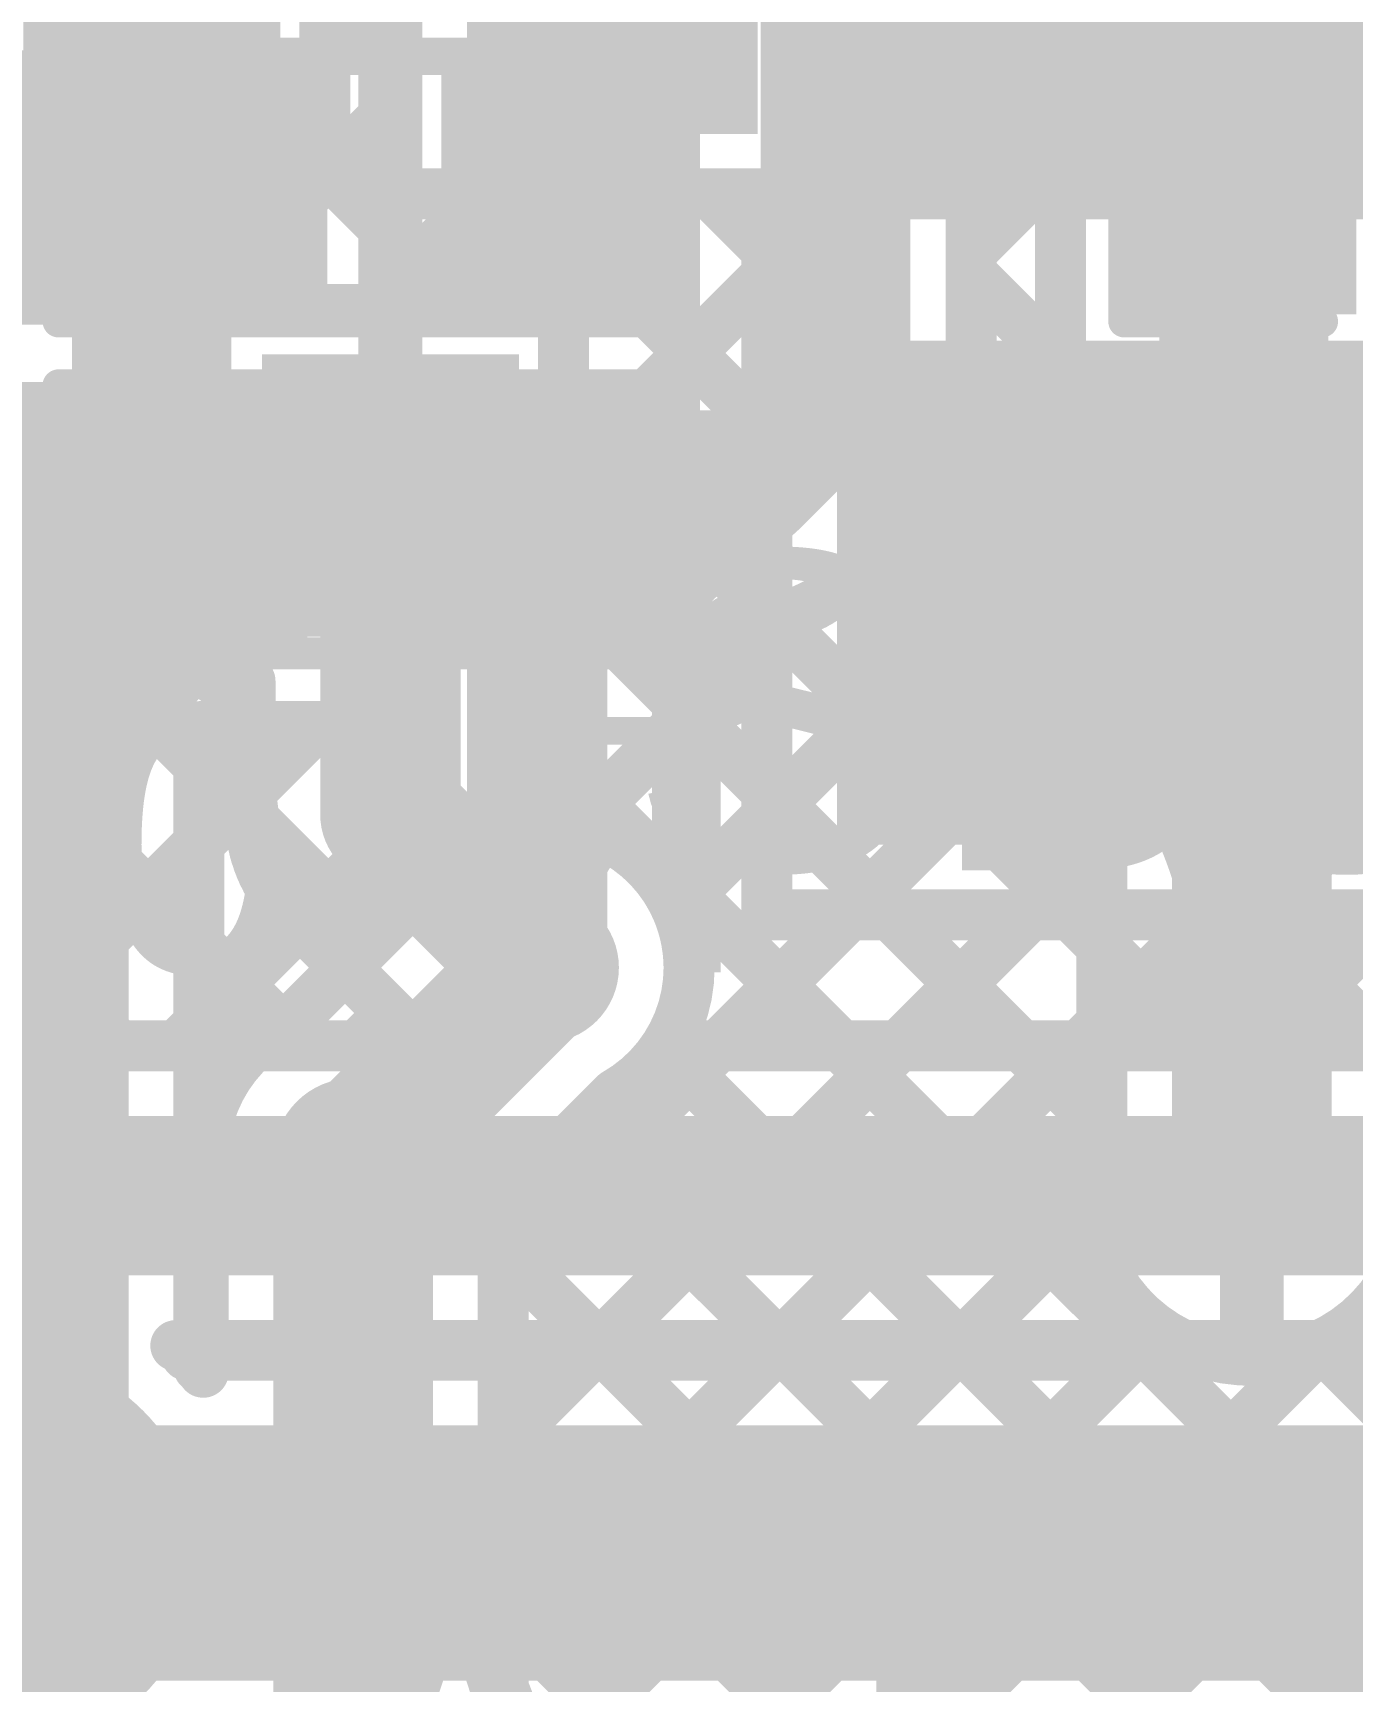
# Model space of a CAD drawing. Header units: millimetres. Extents: x 0 to 214, y 0 to 214.
# Drawn here: x 5.276 to 5.4827, y 0.5149 to 0.7732 of the extents above; entities that cross this region are included whole.
import ezdxf

# ---------------------------------------------------------------- set-up
doc = ezdxf.new("R2010")
doc.units = ezdxf.units.MM
doc.header["$MEASUREMENT"] = 0
for name, color, linetype in [('BottomLayer', 5, 'Continuous'), ('BottomOverlay', 54, 'Continuous'), ('BottomPaste', 16, 'Continuous'), ('BottomSolder', 6, 'Continuous'), ('TopLayer', 1, 'Continuous'), ('TopOverlay', 2, 'Continuous'), ('TopPaste', 8, 'Continuous'), ('TopSolder', 216, 'Continuous'), ('ViaHoleLayer', 16, 'Continuous')]:
    doc.layers.add(name, color=color, linetype=linetype)
doc.styles.add('Arial', font='', dxfattribs={"height": 0.2})
doc.styles.get('Arial').set_extended_font_data('Arial')

# ---------------------------------------------------------------- blocks, each defined once
blk = doc.blocks.new('S______B______150')
at = {"layer": 'TopLayer'}
for points in [[(-0.045, -0.0175), (-0.045, 0.0175), (-0.015, 0.0175), (-0.015, -0.0175)], [(0.015, -0.0175), (0.015, 0.0175), (0.045, 0.0175), (0.045, -0.0175)]]:
    blk.add_hatch(color=1, dxfattribs=at).paths.add_polyline_path(points)
at = {"layer": 'TopPaste'}
for points in [[(-0.045, -0.0175), (-0.045, 0.0175), (-0.015, 0.0175), (-0.015, -0.0175)], [(0.015, -0.0175), (0.015, 0.0175), (0.045, 0.0175), (0.045, -0.0175)]]:
    blk.add_hatch(color=8, dxfattribs=at).paths.add_polyline_path(points)
at = {"layer": 'TopSolder'}
for points in [[(-0.049, -0.0215), (-0.049, 0.0215), (-0.011, 0.0215), (-0.011, -0.0215)], [(0.011, -0.0215), (0.011, 0.0215), (0.049, 0.0215), (0.049, -0.0215)]]:
    blk.add_hatch(color=216, dxfattribs=at).paths.add_polyline_path(points)
at = {"layer": 'TopOverlay', "const_width": 0.005}
for points in [[(-0.05, -0.022), (-0.05, 0.022)], [(0.05, 0.022), (-0.05, 0.022)], [(0.05, -0.022), (0.05, 0.022)], [(0.05, -0.022), (-0.05, -0.022)]]:
    blk.add_lwpolyline(points, dxfattribs=at)
at = {"layer": 'TopOverlay', "const_width": 0.0025}
for points in [[(-0.05125, 0.022, 1), (-0.04875, 0.022, 1)], [(-0.05125, 0.022, 1), (-0.04875, 0.022, 1)], [(0.04875, 0.022, 1), (0.05125, 0.022, 1)], [(0.04875, 0.022, 1), (0.05125, 0.022, 1)], [(-0.05125, -0.022, 1), (-0.04875, -0.022, 1)], [(-0.05125, -0.022, 1), (-0.04875, -0.022, 1)], [(0.04875, -0.022, 1), (0.05125, -0.022, 1)], [(0.04875, -0.022, 1), (0.05125, -0.022, 1)]]:
    blk.add_lwpolyline(points, format="xyb", close=True, dxfattribs=at)
blk = doc.blocks.new('RES_0603_B_161')
at = {"layer": 'BottomLayer'}
for points in [[(-0.045, -0.0175), (-0.045, 0.0175), (-0.015, 0.0175), (-0.015, -0.0175)], [(0.015, -0.0175), (0.015, 0.0175), (0.045, 0.0175), (0.045, -0.0175)]]:
    blk.add_hatch(color=5, dxfattribs=at).paths.add_polyline_path(points)
at = {"layer": 'BottomPaste'}
for points in [[(-0.045, -0.0175), (-0.045, 0.0175), (-0.015, 0.0175), (-0.015, -0.0175)], [(0.015, -0.0175), (0.015, 0.0175), (0.045, 0.0175), (0.045, -0.0175)]]:
    blk.add_hatch(color=16, dxfattribs=at).paths.add_polyline_path(points)
at = {"layer": 'BottomSolder'}
for points in [[(-0.049, -0.0215), (-0.049, 0.0215), (-0.011, 0.0215), (-0.011, -0.0215)], [(0.011, -0.0215), (0.011, 0.0215), (0.049, 0.0215), (0.049, -0.0215)]]:
    blk.add_hatch(color=6, dxfattribs=at).paths.add_polyline_path(points)
at = {"layer": 'BottomOverlay', "const_width": 0.005}
for points in [[(-0.049, 0.021), (-0.049, -0.021)], [(0.049, 0.021), (-0.049, 0.021)], [(0.049, 0.021), (0.049, -0.021)], [(0.049, -0.021), (-0.049, -0.021)]]:
    blk.add_lwpolyline(points, dxfattribs=at)
at = {"layer": 'BottomOverlay', "const_width": 0.0025}
for points in [[(-0.05025, 0.021, 1), (-0.04775, 0.021, 1)], [(-0.05025, 0.021, 1), (-0.04775, 0.021, 1)], [(0.04775, 0.021, 1), (0.05025, 0.021, 1)], [(0.04775, 0.021, 1), (0.05025, 0.021, 1)], [(-0.05025, -0.021, 1), (-0.04775, -0.021, 1)], [(-0.05025, -0.021, 1), (-0.04775, -0.021, 1)], [(0.04775, -0.021, 1), (0.05025, -0.021, 1)], [(0.04775, -0.021, 1), (0.05025, -0.021, 1)]]:
    blk.add_lwpolyline(points, format="xyb", close=True, dxfattribs=at)
blk = doc.blocks.new('SOT_23_165')
at = {"layer": 'TopLayer'}
for points in [[(-0.01614, 0.05748), (0.01614, 0.05748), (0.01614, 0.02126), (-0.01614, 0.02126)], [(-0.05354, -0.02126), (-0.02126, -0.02126), (-0.02126, -0.05748), (-0.05354, -0.05748)], [(0.02126, -0.02126), (0.05354, -0.02126), (0.05354, -0.05748), (0.02126, -0.05748)]]:
    blk.add_hatch(color=1, dxfattribs=at).paths.add_polyline_path(points)
at = {"layer": 'TopPaste'}
for points in [[(-0.01614, 0.05748), (0.01614, 0.05748), (0.01614, 0.02126), (-0.01614, 0.02126)], [(-0.05354, -0.02126), (-0.02126, -0.02126), (-0.02126, -0.05748), (-0.05354, -0.05748)], [(0.02126, -0.02126), (0.05354, -0.02126), (0.05354, -0.05748), (0.02126, -0.05748)]]:
    blk.add_hatch(color=8, dxfattribs=at).paths.add_polyline_path(points)
at = {"layer": 'TopSolder'}
for points in [[(-0.02014, 0.06148), (0.02014, 0.06148), (0.02014, 0.01726), (-0.02014, 0.01726)], [(-0.05754, -0.01726), (-0.01726, -0.01726), (-0.01726, -0.06148), (-0.05754, -0.06148)], [(0.01726, -0.01726), (0.05754, -0.01726), (0.05754, -0.06148), (0.01726, -0.06148)]]:
    blk.add_hatch(color=216, dxfattribs=at).paths.add_polyline_path(points)
at = {"layer": 'TopOverlay', "const_width": 0.005}
for points in [[(-0.024, 0.029), (-0.061, 0.029)], [(-0.061, 0.029), (-0.061, -0.027)], [(0.061, 0.029), (0.024, 0.029)], [(0.061, 0.029), (0.061, -0.027)], [(0.013, -0.029), (-0.013, -0.029)]]:
    blk.add_lwpolyline(points, dxfattribs=at)
at = {"layer": 'TopOverlay'}
for points, const_width in [([(-0.06225, 0.029, 1), (-0.05975, 0.029, 1)], 0.0025), ([(-0.06225, 0.029, 1), (-0.05975, 0.029, 1)], 0.0025), ([(-0.02525, 0.029, 1), (-0.02275, 0.029, 1)], 0.0025), ([(0.02275, 0.029, 1), (0.02525, 0.029, 1)], 0.0025), ([(0.05975, 0.029, 1), (0.06225, 0.029, 1)], 0.0025), ([(0.05975, 0.029, 1), (0.06225, 0.029, 1)], 0.0025), ([(-0.06225, -0.027, 1), (-0.05975, -0.027, 1)], 0.0025), ([(0.05975, -0.027, 1), (0.06225, -0.027, 1)], 0.0025), ([(-0.01425, -0.029, 1), (-0.01175, -0.029, 1)], 0.0025), ([(0.01175, -0.029, 1), (0.01425, -0.029, 1)], 0.0025), ([(-0.06439, -0.045, 1), (-0.07161, -0.045, 1)], 0.01), ([(-0.07411, -0.045, 1), (-0.06911, -0.045, 1)], 0.005), ([(-0.06689, -0.045, 1), (-0.06189, -0.045, 1)], 0.005)]:
    blk.add_lwpolyline(points, format="xyb", close=True, dxfattribs=dict(at, const_width=const_width))
blk = doc.blocks.new('C__0603_B_170')
at = {"layer": 'BottomLayer'}
for points in [[(-0.045, -0.0175), (-0.045, 0.0175), (-0.015, 0.0175), (-0.015, -0.0175)], [(0.015, -0.0175), (0.015, 0.0175), (0.045, 0.0175), (0.045, -0.0175)]]:
    blk.add_hatch(color=5, dxfattribs=at).paths.add_polyline_path(points)
at = {"layer": 'BottomPaste'}
for points in [[(-0.045, -0.0175), (-0.045, 0.0175), (-0.015, 0.0175), (-0.015, -0.0175)], [(0.015, -0.0175), (0.015, 0.0175), (0.045, 0.0175), (0.045, -0.0175)]]:
    blk.add_hatch(color=16, dxfattribs=at).paths.add_polyline_path(points)
at = {"layer": 'BottomSolder'}
for points in [[(-0.04736, -0.01986), (-0.04736, 0.01986), (-0.01264, 0.01986), (-0.01264, -0.01986)], [(0.01264, -0.01986), (0.01264, 0.01986), (0.04736, 0.01986), (0.04736, -0.01986)]]:
    blk.add_hatch(color=6, dxfattribs=at).paths.add_polyline_path(points)
at = {"layer": 'BottomOverlay', "const_width": 0.005}
for points in [[(-0.049, 0.021), (-0.018, 0.021)], [(-0.049, -0.021), (-0.049, 0.021)], [(0.018, 0.021), (0.049, 0.021)], [(0.049, -0.021), (0.049, 0.021)], [(-0.049, -0.021), (-0.018, -0.021)], [(0.018, -0.021), (0.049, -0.021)]]:
    blk.add_lwpolyline(points, dxfattribs=at)
at = {"layer": 'BottomOverlay', "const_width": 0.0025}
for points in [[(-0.05025, 0.021, 1), (-0.04775, 0.021, 1)], [(-0.05025, 0.021, 1), (-0.04775, 0.021, 1)], [(-0.01925, 0.021, 1), (-0.01675, 0.021, 1)], [(0.01675, 0.021, 1), (0.01925, 0.021, 1)], [(0.04775, 0.021, 1), (0.05025, 0.021, 1)], [(0.04775, 0.021, 1), (0.05025, 0.021, 1)], [(-0.05025, -0.021, 1), (-0.04775, -0.021, 1)], [(-0.05025, -0.021, 1), (-0.04775, -0.021, 1)], [(-0.01925, -0.021, 1), (-0.01675, -0.021, 1)], [(0.01675, -0.021, 1), (0.01925, -0.021, 1)], [(0.04775, -0.021, 1), (0.05025, -0.021, 1)], [(0.04775, -0.021, 1), (0.05025, -0.021, 1)]]:
    blk.add_lwpolyline(points, format="xyb", close=True, dxfattribs=at)
blk = doc.blocks.new('SOT_23_175')
at = {"layer": 'TopLayer'}
for points in [[(-0.01614, 0.05748), (0.01614, 0.05748), (0.01614, 0.02126), (-0.01614, 0.02126)], [(-0.05354, -0.02126), (-0.02126, -0.02126), (-0.02126, -0.05748), (-0.05354, -0.05748)], [(0.02126, -0.02126), (0.05354, -0.02126), (0.05354, -0.05748), (0.02126, -0.05748)]]:
    blk.add_hatch(color=1, dxfattribs=at).paths.add_polyline_path(points)
at = {"layer": 'TopPaste'}
for points in [[(-0.01614, 0.05748), (0.01614, 0.05748), (0.01614, 0.02126), (-0.01614, 0.02126)], [(-0.05354, -0.02126), (-0.02126, -0.02126), (-0.02126, -0.05748), (-0.05354, -0.05748)], [(0.02126, -0.02126), (0.05354, -0.02126), (0.05354, -0.05748), (0.02126, -0.05748)]]:
    blk.add_hatch(color=8, dxfattribs=at).paths.add_polyline_path(points)
at = {"layer": 'TopSolder'}
for points in [[(-0.02014, 0.06148), (0.02014, 0.06148), (0.02014, 0.01726), (-0.02014, 0.01726)], [(-0.05754, -0.01726), (-0.01726, -0.01726), (-0.01726, -0.06148), (-0.05754, -0.06148)], [(0.01726, -0.01726), (0.05754, -0.01726), (0.05754, -0.06148), (0.01726, -0.06148)]]:
    blk.add_hatch(color=216, dxfattribs=at).paths.add_polyline_path(points)
at = {"layer": 'TopOverlay', "const_width": 0.005}
for points in [[(-0.024, 0.029), (-0.061, 0.029)], [(-0.061, 0.029), (-0.061, -0.027)], [(0.061, 0.029), (0.024, 0.029)], [(0.061, 0.029), (0.061, -0.027)], [(0.013, -0.029), (-0.013, -0.029)]]:
    blk.add_lwpolyline(points, dxfattribs=at)
at = {"layer": 'TopOverlay'}
for points, const_width in [([(-0.06225, 0.029, 1), (-0.05975, 0.029, 1)], 0.0025), ([(-0.06225, 0.029, 1), (-0.05975, 0.029, 1)], 0.0025), ([(-0.02525, 0.029, 1), (-0.02275, 0.029, 1)], 0.0025), ([(0.02275, 0.029, 1), (0.02525, 0.029, 1)], 0.0025), ([(0.05975, 0.029, 1), (0.06225, 0.029, 1)], 0.0025), ([(0.05975, 0.029, 1), (0.06225, 0.029, 1)], 0.0025), ([(-0.06225, -0.027, 1), (-0.05975, -0.027, 1)], 0.0025), ([(0.05975, -0.027, 1), (0.06225, -0.027, 1)], 0.0025), ([(-0.01425, -0.029, 1), (-0.01175, -0.029, 1)], 0.0025), ([(0.01175, -0.029, 1), (0.01425, -0.029, 1)], 0.0025), ([(-0.06439, -0.045, 1), (-0.07161, -0.045, 1)], 0.01), ([(-0.07411, -0.045, 1), (-0.06911, -0.045, 1)], 0.005), ([(-0.06689, -0.045, 1), (-0.06189, -0.045, 1)], 0.005)]:
    blk.add_lwpolyline(points, format="xyb", close=True, dxfattribs=dict(at, const_width=const_width))
blk = doc.blocks.new('RES_0603_B_213')
at = {"layer": 'BottomLayer'}
for points in [[(-0.045, -0.0175), (-0.045, 0.0175), (-0.015, 0.0175), (-0.015, -0.0175)], [(0.015, -0.0175), (0.015, 0.0175), (0.045, 0.0175), (0.045, -0.0175)]]:
    blk.add_hatch(color=5, dxfattribs=at).paths.add_polyline_path(points)
at = {"layer": 'BottomPaste'}
for points in [[(-0.045, -0.0175), (-0.045, 0.0175), (-0.015, 0.0175), (-0.015, -0.0175)], [(0.015, -0.0175), (0.015, 0.0175), (0.045, 0.0175), (0.045, -0.0175)]]:
    blk.add_hatch(color=16, dxfattribs=at).paths.add_polyline_path(points)
at = {"layer": 'BottomSolder'}
for points in [[(-0.049, -0.0215), (-0.049, 0.0215), (-0.011, 0.0215), (-0.011, -0.0215)], [(0.011, -0.0215), (0.011, 0.0215), (0.049, 0.0215), (0.049, -0.0215)]]:
    blk.add_hatch(color=6, dxfattribs=at).paths.add_polyline_path(points)
at = {"layer": 'BottomOverlay', "const_width": 0.005}
for points in [[(-0.049, 0.021), (-0.049, -0.021)], [(0.049, 0.021), (-0.049, 0.021)], [(0.049, 0.021), (0.049, -0.021)], [(0.049, -0.021), (-0.049, -0.021)]]:
    blk.add_lwpolyline(points, dxfattribs=at)
at = {"layer": 'BottomOverlay', "const_width": 0.0025}
for points in [[(-0.05025, 0.021, 1), (-0.04775, 0.021, 1)], [(-0.05025, 0.021, 1), (-0.04775, 0.021, 1)], [(0.04775, 0.021, 1), (0.05025, 0.021, 1)], [(0.04775, 0.021, 1), (0.05025, 0.021, 1)], [(-0.05025, -0.021, 1), (-0.04775, -0.021, 1)], [(-0.05025, -0.021, 1), (-0.04775, -0.021, 1)], [(0.04775, -0.021, 1), (0.05025, -0.021, 1)], [(0.04775, -0.021, 1), (0.05025, -0.021, 1)]]:
    blk.add_lwpolyline(points, format="xyb", close=True, dxfattribs=at)
blk = doc.blocks.new('RES_0603_B_215')
at = {"layer": 'BottomLayer'}
for points in [[(-0.045, -0.0175), (-0.045, 0.0175), (-0.015, 0.0175), (-0.015, -0.0175)], [(0.015, -0.0175), (0.015, 0.0175), (0.045, 0.0175), (0.045, -0.0175)]]:
    blk.add_hatch(color=5, dxfattribs=at).paths.add_polyline_path(points)
at = {"layer": 'BottomPaste'}
for points in [[(-0.045, -0.0175), (-0.045, 0.0175), (-0.015, 0.0175), (-0.015, -0.0175)], [(0.015, -0.0175), (0.015, 0.0175), (0.045, 0.0175), (0.045, -0.0175)]]:
    blk.add_hatch(color=16, dxfattribs=at).paths.add_polyline_path(points)
at = {"layer": 'BottomSolder'}
for points in [[(-0.049, -0.0215), (-0.049, 0.0215), (-0.011, 0.0215), (-0.011, -0.0215)], [(0.011, -0.0215), (0.011, 0.0215), (0.049, 0.0215), (0.049, -0.0215)]]:
    blk.add_hatch(color=6, dxfattribs=at).paths.add_polyline_path(points)
at = {"layer": 'BottomOverlay', "const_width": 0.005}
for points in [[(-0.049, 0.021), (-0.049, -0.021)], [(0.049, 0.021), (-0.049, 0.021)], [(0.049, 0.021), (0.049, -0.021)], [(0.049, -0.021), (-0.049, -0.021)]]:
    blk.add_lwpolyline(points, dxfattribs=at)
at = {"layer": 'BottomOverlay', "const_width": 0.0025}
for points in [[(-0.05025, 0.021, 1), (-0.04775, 0.021, 1)], [(-0.05025, 0.021, 1), (-0.04775, 0.021, 1)], [(0.04775, 0.021, 1), (0.05025, 0.021, 1)], [(0.04775, 0.021, 1), (0.05025, 0.021, 1)], [(-0.05025, -0.021, 1), (-0.04775, -0.021, 1)], [(-0.05025, -0.021, 1), (-0.04775, -0.021, 1)], [(0.04775, -0.021, 1), (0.05025, -0.021, 1)], [(0.04775, -0.021, 1), (0.05025, -0.021, 1)]]:
    blk.add_lwpolyline(points, format="xyb", close=True, dxfattribs=at)

msp = doc.modelspace()

# ---------------------------------------------------------------- hatches: boundary and pattern name
at = {"layer": 'BottomLayer'}
for points in [[(5.32, 0.7275), (5.32, 0.7705), (5.2235, 0.7705), (5.2235, 0.7275)], [(5.319, 0.6755), (5.319, 0.7185), (5.2275, 0.7185), (5.2275, 0.6755)]]:
    msp.add_hatch(color=5, dxfattribs=at).paths.add_polyline_path(points)
h = msp.add_hatch(color=5, dxfattribs=at)
edge = h.paths.add_edge_path()
edge.add_arc((5.356, 0.62674), 0.01181, 0, 360)
h = msp.add_hatch(color=5, dxfattribs=at)
edge = h.paths.add_edge_path()
edge.add_arc((5.467, 0.591), 0.01181, 0, 360)
h = msp.add_hatch(color=5, dxfattribs=at)
edge = h.paths.add_edge_path()
edge.add_arc((5.271, 0.535), 0.0315, 0, 360)
at = {"layer": 'BottomSolder'}
h = msp.add_hatch(color=6, dxfattribs=at)
edge = h.paths.add_edge_path()
edge.add_arc((5.356, 0.62674), 0.00991, 0, 360)
h = msp.add_hatch(color=6, dxfattribs=at)
edge = h.paths.add_edge_path()
edge.add_arc((5.467, 0.591), 0.00991, 0, 360)
h = msp.add_hatch(color=6, dxfattribs=at)
edge = h.paths.add_edge_path()
edge.add_arc((5.271, 0.535), 0.01975, 0, 360)
at = {"layer": 'TopLayer'}
for points in [[(5.528, 0.744), (5.528, 0.8555), (5.402, 0.8555), (5.402, 0.744)], [(5.344, 0.759), (5.385, 0.759), (5.385, 0.825), (5.344, 0.825)], [(5.402, 0.646), (5.59, 0.646), (5.59, 0.725), (5.402, 0.725)]]:
    msp.add_hatch(color=1, dxfattribs=at).paths.add_polyline_path(points)
h = msp.add_hatch(color=1, dxfattribs=at)
edge = h.paths.add_edge_path()
edge.add_arc((5.356, 0.62674), 0.01181, 0, 360)
h = msp.add_hatch(color=1, dxfattribs=at)
edge = h.paths.add_edge_path()
edge.add_arc((5.467, 0.591), 0.01181, 0, 360)
h = msp.add_hatch(color=1, dxfattribs=at)
edge = h.paths.add_edge_path()
edge.add_arc((5.271, 0.535), 0.0315, 0, 360)
at = {"layer": 'TopSolder'}
h = msp.add_hatch(color=216, dxfattribs=at)
edge = h.paths.add_edge_path()
edge.add_arc((5.356, 0.62674), 0.00991, 0, 360)
h = msp.add_hatch(color=216, dxfattribs=at)
edge = h.paths.add_edge_path()
edge.add_arc((5.467, 0.591), 0.00991, 0, 360)
h = msp.add_hatch(color=216, dxfattribs=at)
edge = h.paths.add_edge_path()
edge.add_arc((5.271, 0.535), 0.01975, 0, 360)
at = {"layer": 'ViaHoleLayer'}
h = msp.add_hatch(color=16, dxfattribs=at)
edge = h.paths.add_edge_path()
edge.add_arc((5.356, 0.62674), 0.00591, 0, 360)
h = msp.add_hatch(color=16, dxfattribs=at)
edge = h.paths.add_edge_path()
edge.add_arc((5.467, 0.591), 0.00591, 0, 360)
h = msp.add_hatch(color=16, dxfattribs=at)
edge = h.paths.add_edge_path()
edge.add_arc((5.271, 0.535), 0.01575, 0, 360)

# ---------------------------------------------------------------- linework, layer by layer
at = {"layer": 'BottomLayer'}
for points, const_width in [([(5.423, 0.76723), (5.553, 0.89723)], 0.008), ([(5.359, 0.749), (5.359, 0.813)], 0.022), ([(5.401, 0.71594), (5.401, 0.815)], 0.022), ([(5.423, 0.71594), (5.423, 0.815)], 0.008), ([(5.331, 0.7165), (5.331, 0.7815)], 0.008), ([(5.437, 0.7175), (5.437, 0.7805)], 0.008), ([(5.333, 0.7255), (5.333, 0.7775)], 0.008), ([(5.466, 0.749), (5.466, 0.7765)], 0.01), ([(5.423, 0.76379), (5.437, 0.74979)], 0.008), ([(5.423, 0.73895), (5.437, 0.75295)], 0.008), ([(5.4665, 0.6955), (5.4665, 0.7465)], 0.025), ([(5.441, 0.749), (5.466, 0.749)], 0.01), ([(5.423, 0.7355), (5.437, 0.7215)], 0.008), ([(5.333, 0.7205), (5.333, 0.7255)], 0.008), ([(5.333, 0.7205), (5.333, 0.7255)], 0.008), ([(5.42212, 0.70978), (5.437, 0.72466)], 0.008), ([(5.38811, 0.70306), (5.401, 0.71594)], 0.022), ([(5.333, 0.695), (5.333, 0.7205)], 0.008), ([(5.438, 0.6655), (5.438, 0.7175)], 0.008), ([(5.33, 0.6645), (5.33, 0.7165)], 0.008), ([(5.33, 0.71536), (5.333, 0.71236)], 0.008), ([(5.359, 0.69906), (5.363, 0.70306)], 0.022), ([(5.363, 0.70306), (5.38811, 0.70306)], 0.022), ([(5.271, 0.535), (5.271, 0.691)], 0.04), ([(5.42171, 0.70851), (5.438, 0.69222)], 0.008), ([(5.33, 0.70252), (5.333, 0.70552)], 0.008), ([(5.355, 0.695), (5.357, 0.697)], 0.022), ([(5.359, 0.697), (5.359, 0.69906)], 0.022), ([(5.467, 0.591), (5.467, 0.697)], 0.025), ([(5.355, 0.62818), (5.355, 0.695)], 0.022), ([(5.40371, 0.68754), (5.41652, 0.70035)], 0.008), ([(5.377, 0.63638), (5.438, 0.69738)], 0.008), ([(5.442, 0.697), (5.467, 0.697)], 0.01), ([(5.333, 0.6685), (5.333, 0.695)], 0.008), ([(5.333, 0.6685), (5.333, 0.695)], 0.008), ([(5.40905, 0.69288), (5.4435, 0.65843)], 0.008), ([(5.33, 0.68708), (5.333, 0.68408)], 0.008), ([(5.385, 0.67266), (5.39427, 0.68194)], 0.008), ([(5.385, 0.68106), (5.38811, 0.68106)], 0.008), ([(5.385, 0.6685), (5.385, 0.68106)], 0.008), ([(5.39221, 0.68144), (5.4435, 0.63015)], 0.008), ([(5.33, 0.67423), (5.333, 0.67723)], 0.008), ([(5.38084, 0.6685), (5.385, 0.67266)], 0.008), ([(5.333, 0.63485), (5.333, 0.6685)], 0.008), ([(5.34967, 0.58077), (5.438, 0.6691)], 0.008), ([(5.377, 0.6685), (5.385, 0.6685)], 0.008), ([(5.377, 0.66466), (5.38084, 0.6685)], 0.008), ([(5.377, 0.63564), (5.377, 0.6685)], 0.008), ([(5.377, 0.66836), (5.4435, 0.60186)], 0.008), ([(5.438, 0.6655), (5.4435, 0.6655)], 0.008), ([(5.4435, 0.60168), (5.4435, 0.6655)], 0.008), ([(5.302, 0.6645), (5.33, 0.6645)], 0.008), ([(5.302, 0.64623), (5.32027, 0.6645)], 0.008), ([(5.302, 0.56407), (5.302, 0.6645)], 0.008), ([(5.3243, 0.6645), (5.333, 0.6558)], 0.008), ([(5.302, 0.65851), (5.32933, 0.63118)], 0.008), ([(5.302, 0.61795), (5.333, 0.64895)], 0.008), ([(5.34967, 0.55248), (5.4435, 0.64631)], 0.008), ([(5.377, 0.64008), (5.497, 0.52008)], 0.008), ([(5.31646, 0.61831), (5.333, 0.63485)], 0.008), ([(5.32617, 0.59691), (5.356, 0.62674)], 0.022), ([(5.302, 0.63023), (5.31477, 0.61746)], 0.008), ([(5.34967, 0.5242), (5.4435, 0.61803)], 0.008), ([(5.37487, 0.61392), (5.497, 0.4918)], 0.008), ([(5.34967, 0.5893), (5.36729, 0.60692)], 0.008), ([(5.32617, 0.36664), (5.32617, 0.59691)], 0.025), ([(5.36044, 0.60007), (5.497, 0.46351)], 0.008), ([(5.30267, 0.56333), (5.30267, 0.59691)], 0.008), ([(5.44519, 0.591), (5.467, 0.591)], 0.01), ([(5.467, 0.591), (5.48881, 0.591)], 0.01), ([(5.467, 0.56919), (5.467, 0.591)], 0.01), ([(5.34967, 0.43263), (5.34967, 0.5893)], 0.008), ([(5.34967, 0.49592), (5.44141, 0.58765)], 0.008), ([(5.34967, 0.58255), (5.49554, 0.43669)], 0.008), ([(5.34967, 0.46763), (5.45202, 0.56998)], 0.008), ([(5.34967, 0.43935), (5.47795, 0.56763)], 0.008), ([(5.47781, 0.56756), (5.497, 0.54836)], 0.008), ([(5.36413, 0.42552), (5.497, 0.55839)], 0.008), ([(5.34967, 0.55427), (5.46725, 0.43669)], 0.008), ([(5.37925, 0.41236), (5.497, 0.53011)], 0.008), ([(5.34967, 0.52599), (5.45612, 0.41954)], 0.008)]:
    msp.add_lwpolyline(points, dxfattribs=dict(at, const_width=const_width))
for points, const_width in [([(5.4635, 0.7765, 1), (5.4685, 0.7765, 1)], 0.005), ([(5.421, 0.76723, 1), (5.425, 0.76723, 1)], 0.004), ([(5.421, 0.76379, 1), (5.425, 0.76379, 1)], 0.004), ([(5.3535, 0.749, 1), (5.3645, 0.749, 1)], 0.011), ([(5.435, 0.75295, 1), (5.439, 0.75295, 1)], 0.004), ([(5.46025, 0.7465, 1), (5.47275, 0.7465, 1)], 0.0125), ([(5.435, 0.74979, 1), (5.439, 0.74979, 1)], 0.004), ([(5.4385, 0.749, 1), (5.4435, 0.749, 1)], 0.005), ([(5.4635, 0.749, 1), (5.4685, 0.749, 1)], 0.005), ([(5.4635, 0.749, 1), (5.4685, 0.749, 1)], 0.005), ([(5.421, 0.73895, 1), (5.425, 0.73895, 1)], 0.004), ([(5.421, 0.7355, 1), (5.425, 0.7355, 1)], 0.004), ([(5.331, 0.7255, 1), (5.335, 0.7255, 1)], 0.004), ([(5.331, 0.7255, 1), (5.335, 0.7255, 1)], 0.004), ([(5.331, 0.7255, 1), (5.335, 0.7255, 1)], 0.004), ([(5.435, 0.72466, 1), (5.439, 0.72466, 1)], 0.004), ([(5.3955, 0.71594, 1), (5.4065, 0.71594, 1)], 0.011), ([(5.3955, 0.71594, 1), (5.4065, 0.71594, 1)], 0.011), ([(5.331, 0.7205, 1), (5.335, 0.7205, 1)], 0.004), ([(5.331, 0.7205, 1), (5.335, 0.7205, 1)], 0.004), ([(5.331, 0.7205, 1), (5.335, 0.7205, 1)], 0.004), ([(5.435, 0.7215, 1), (5.439, 0.7215, 1)], 0.004), ([(5.435, 0.7175, 1), (5.439, 0.7175, 1)], 0.004), ([(5.436, 0.7175, 1), (5.44, 0.7175, 1)], 0.004), ([(5.328, 0.7165, 1), (5.332, 0.7165, 1)], 0.004), ([(5.328, 0.71536, 1), (5.332, 0.71536, 1)], 0.004), ([(5.329, 0.7165, 1), (5.333, 0.7165, 1)], 0.004), ([(5.421, 0.71594, 1), (5.425, 0.71594, 1)], 0.004), ([(5.421, 0.71594, 1), (5.425, 0.71594, 1)], 0.004), ([(5.421, 0.71594, 1), (5.425, 0.71594, 1)], 0.004), ([(5.331, 0.71236, 1), (5.335, 0.71236, 1)], 0.004), ([(5.3575, 0.70306, 1), (5.3685, 0.70306, 1)], 0.011), ([(5.3575, 0.70306, 1), (5.3685, 0.70306, 1)], 0.011), ([(5.38261, 0.70306, 1), (5.39361, 0.70306, 1)], 0.011), ([(5.38261, 0.70306, 1), (5.39361, 0.70306, 1)], 0.011), ([(5.42012, 0.70978, 1), (5.42412, 0.70978, 1)], 0.004), ([(5.261, 0.691, 1), (5.281, 0.691, 1)], 0.02), ([(5.41971, 0.70851, 1), (5.42371, 0.70851, 1)], 0.004), ([(5.331, 0.70552, 1), (5.335, 0.70552, 1)], 0.004), ([(5.3515, 0.697, 1), (5.3625, 0.697, 1)], 0.011), ([(5.3535, 0.69906, 1), (5.3645, 0.69906, 1)], 0.011), ([(5.3535, 0.69906, 1), (5.3645, 0.69906, 1)], 0.011), ([(5.3535, 0.697, 1), (5.3645, 0.697, 1)], 0.011), ([(5.46025, 0.6955, 1), (5.47275, 0.6955, 1)], 0.0125), ([(5.46075, 0.697, 1), (5.47325, 0.697, 1)], 0.0125), ([(5.328, 0.70252, 1), (5.332, 0.70252, 1)], 0.004), ([(5.3495, 0.695, 1), (5.3605, 0.695, 1)], 0.011), ([(5.3495, 0.695, 1), (5.3605, 0.695, 1)], 0.011), ([(5.41452, 0.70035, 1), (5.41852, 0.70035, 1)], 0.004), ([(5.41452, 0.70035, 1), (5.41852, 0.70035, 1)], 0.004), ([(5.41456, 0.70039, 1), (5.41856, 0.70039, 1)], 0.004), ([(5.436, 0.69738, 1), (5.44, 0.69738, 1)], 0.004), ([(5.4395, 0.697, 1), (5.4445, 0.697, 1)], 0.005), ([(5.4645, 0.697, 1), (5.4695, 0.697, 1)], 0.005), ([(5.331, 0.695, 1), (5.335, 0.695, 1)], 0.004), ([(5.331, 0.695, 1), (5.335, 0.695, 1)], 0.004), ([(5.331, 0.695, 1), (5.335, 0.695, 1)], 0.004), ([(5.40705, 0.69288, 1), (5.41105, 0.69288, 1)], 0.004), ([(5.436, 0.69222, 1), (5.44, 0.69222, 1)], 0.004), ([(5.328, 0.68708, 1), (5.332, 0.68708, 1)], 0.004), ([(5.40167, 0.6875, 1), (5.40567, 0.6875, 1)], 0.004), ([(5.40171, 0.68754, 1), (5.40571, 0.68754, 1)], 0.004), ([(5.40171, 0.68754, 1), (5.40571, 0.68754, 1)], 0.004), ([(5.331, 0.68408, 1), (5.335, 0.68408, 1)], 0.004), ([(5.383, 0.68106, 1), (5.387, 0.68106, 1)], 0.004), ([(5.383, 0.68106, 1), (5.387, 0.68106, 1)], 0.004), ([(5.38611, 0.68106, 1), (5.39011, 0.68106, 1)], 0.004), ([(5.38611, 0.68106, 1), (5.39011, 0.68106, 1)], 0.004), ([(5.38611, 0.68106, 1), (5.39011, 0.68106, 1)], 0.004), ([(5.39021, 0.68144, 1), (5.39421, 0.68144, 1)], 0.004), ([(5.39227, 0.68194, 1), (5.39627, 0.68194, 1)], 0.004), ([(5.331, 0.67723, 1), (5.335, 0.67723, 1)], 0.004), ([(5.328, 0.67423, 1), (5.332, 0.67423, 1)], 0.004), ([(5.383, 0.67266, 1), (5.387, 0.67266, 1)], 0.004), ([(5.383, 0.67266, 1), (5.387, 0.67266, 1)], 0.004), ([(5.331, 0.6685, 1), (5.335, 0.6685, 1)], 0.004), ([(5.331, 0.6685, 1), (5.335, 0.6685, 1)], 0.004), ([(5.331, 0.6685, 1), (5.335, 0.6685, 1)], 0.004), ([(5.375, 0.6685, 1), (5.379, 0.6685, 1)], 0.004), ([(5.375, 0.6685, 1), (5.379, 0.6685, 1)], 0.004), ([(5.375, 0.66836, 1), (5.379, 0.66836, 1)], 0.004), ([(5.37884, 0.6685, 1), (5.38284, 0.6685, 1)], 0.004), ([(5.37884, 0.6685, 1), (5.38284, 0.6685, 1)], 0.004), ([(5.383, 0.6685, 1), (5.387, 0.6685, 1)], 0.004), ([(5.383, 0.6685, 1), (5.387, 0.6685, 1)], 0.004), ([(5.436, 0.6691, 1), (5.44, 0.6691, 1)], 0.004), ([(5.436, 0.6655, 1), (5.44, 0.6655, 1)], 0.004), ([(5.436, 0.6655, 1), (5.44, 0.6655, 1)], 0.004), ([(5.4415, 0.6655, 1), (5.4455, 0.6655, 1)], 0.004), ([(5.4415, 0.6655, 1), (5.4455, 0.6655, 1)], 0.004), ([(5.3, 0.6645, 1), (5.304, 0.6645, 1)], 0.004), ([(5.3, 0.6645, 1), (5.304, 0.6645, 1)], 0.004), ([(5.31827, 0.6645, 1), (5.32227, 0.6645, 1)], 0.004), ([(5.3223, 0.6645, 1), (5.3263, 0.6645, 1)], 0.004), ([(5.328, 0.6645, 1), (5.332, 0.6645, 1)], 0.004), ([(5.328, 0.6645, 1), (5.332, 0.6645, 1)], 0.004), ([(5.375, 0.66466, 1), (5.379, 0.66466, 1)], 0.004), ([(5.3, 0.65851, 1), (5.304, 0.65851, 1)], 0.004), ([(5.4415, 0.65843, 1), (5.4455, 0.65843, 1)], 0.004), ([(5.331, 0.6558, 1), (5.335, 0.6558, 1)], 0.004), ([(5.331, 0.64895, 1), (5.335, 0.64895, 1)], 0.004), ([(5.3, 0.64623, 1), (5.304, 0.64623, 1)], 0.004), ([(5.4415, 0.64631, 1), (5.4455, 0.64631, 1)], 0.004), ([(5.375, 0.64008, 1), (5.379, 0.64008, 1)], 0.004), ([(5.331, 0.63485, 1), (5.335, 0.63485, 1)], 0.004), ([(5.331, 0.63485, 1), (5.335, 0.63485, 1)], 0.004), ([(5.3495, 0.62818, 1), (5.3605, 0.62818, 1)], 0.011), ([(5.375, 0.63638, 1), (5.379, 0.63638, 1)], 0.004), ([(5.375, 0.63564, 1), (5.379, 0.63564, 1)], 0.004), ([(5.375, 0.63564, 1), (5.379, 0.63564, 1)], 0.004), ([(5.3505, 0.62674, 1), (5.3615, 0.62674, 1)], 0.011), ([(5.3, 0.63023, 1), (5.304, 0.63023, 1)], 0.004), ([(5.32733, 0.63118, 1), (5.33133, 0.63118, 1)], 0.004), ([(5.4415, 0.63015, 1), (5.4455, 0.63015, 1)], 0.004), ([(5.37681, 0.62674, 1), (5.38081, 0.62674, 1)], 0.004), ([(5.37681, 0.62674, 1), (5.38081, 0.62674, 1)], 0.004), ([(5.3, 0.61795, 1), (5.304, 0.61795, 1)], 0.004), ([(5.31277, 0.61746, 1), (5.31677, 0.61746, 1)], 0.004), ([(5.31446, 0.61831, 1), (5.31846, 0.61831, 1)], 0.004), ([(5.31446, 0.61831, 1), (5.31846, 0.61831, 1)], 0.004), ([(5.4415, 0.61803, 1), (5.4455, 0.61803, 1)], 0.004), ([(5.37287, 0.61392, 1), (5.37687, 0.61392, 1)], 0.004), ([(5.36529, 0.60692, 1), (5.36929, 0.60692, 1)], 0.004), ([(5.36529, 0.60692, 1), (5.36929, 0.60692, 1)], 0.004), ([(5.31992, 0.59691, 1), (5.33242, 0.59691, 1)], 0.0125), ([(5.32067, 0.59691, 1), (5.33167, 0.59691, 1)], 0.011), ([(5.4415, 0.60186, 1), (5.4455, 0.60186, 1)], 0.004), ([(5.4415, 0.60168, 1), (5.4455, 0.60168, 1)], 0.004), ([(5.4415, 0.60168, 1), (5.4455, 0.60168, 1)], 0.004), ([(5.35844, 0.60007, 1), (5.36244, 0.60007, 1)], 0.004), ([(5.46075, 0.591, 1), (5.47325, 0.591, 1)], 0.0125), ([(5.30067, 0.59691, 1), (5.30467, 0.59691, 1)], 0.004), ([(5.30067, 0.59691, 1), (5.30467, 0.59691, 1)], 0.004), ([(5.44269, 0.591, 1), (5.44769, 0.591, 1)], 0.005), ([(5.4645, 0.591, 1), (5.4695, 0.591, 1)], 0.005), ([(5.4645, 0.591, 1), (5.4695, 0.591, 1)], 0.005), ([(5.4645, 0.591, 1), (5.4695, 0.591, 1)], 0.005), ([(5.34767, 0.5893, 1), (5.35167, 0.5893, 1)], 0.004), ([(5.34767, 0.5893, 1), (5.35167, 0.5893, 1)], 0.004), ([(5.43941, 0.58765, 1), (5.44341, 0.58765, 1)], 0.004), ([(5.34767, 0.58255, 1), (5.35167, 0.58255, 1)], 0.004), ([(5.34767, 0.58077, 1), (5.35167, 0.58077, 1)], 0.004), ([(5.45002, 0.56998, 1), (5.45402, 0.56998, 1)], 0.004), ([(5.4645, 0.56919, 1), (5.4695, 0.56919, 1)], 0.005), ([(5.47581, 0.56756, 1), (5.47981, 0.56756, 1)], 0.004), ([(5.47595, 0.56763, 1), (5.47995, 0.56763, 1)], 0.004), ([(5.3, 0.56407, 1), (5.304, 0.56407, 1)], 0.004), ([(5.30067, 0.56333, 1), (5.30467, 0.56333, 1)], 0.004), ([(5.34767, 0.55427, 1), (5.35167, 0.55427, 1)], 0.004), ([(5.34767, 0.55248, 1), (5.35167, 0.55248, 1)], 0.004), ([(5.261, 0.535, 1), (5.281, 0.535, 1)], 0.02), ([(5.34767, 0.52599, 1), (5.35167, 0.52599, 1)], 0.004), ([(5.34767, 0.5242, 1), (5.35167, 0.5242, 1)], 0.004)]:
    msp.add_lwpolyline(points, format="xyb", close=True, dxfattribs=dict(at, const_width=const_width))
at = {"layer": 'BottomLayer', "const_width": 0.008}
for points in [[(5.423, 0.71594, -0.199566), (5.41652, 0.70035)], [(5.423, 0.71594, -0.198912), (5.41656, 0.70039)], [(5.40371, 0.68754, -0.199566), (5.38811, 0.68106)], [(5.40367, 0.6875, -0.198912), (5.38811, 0.68106)], [(5.377, 0.63564, -0.100628), (5.37881, 0.62674)], [(5.37881, 0.62674, -0.269468), (5.36729, 0.60692)], [(5.30267, 0.59691, -0.294233), (5.31646, 0.61831)], [(5.49281, 0.591, -1.23965), (5.4435, 0.60168)], [(5.30267, 0.50667, -1.011786), (5.24, 0.56407)]]:
    msp.add_lwpolyline(points, format="xyb", dxfattribs=at)
at = {"layer": 'TopLayer'}
for points, const_width in [([(5.295, 0.78088), (5.295, 0.827)], 0.025), ([(5.333, 0.748), (5.333, 0.832)], 0.008), ([(5.32174, 0.75037), (5.32174, 0.80859)], 0.008), ([(5.2946, 0.7116), (5.2946, 0.77948)], 0.025), ([(5.32174, 0.78019), (5.333, 0.76893)], 0.008), ([(5.32174, 0.75083), (5.333, 0.76209)], 0.008), ([(5.3181, 0.75037), (5.32174, 0.75037)], 0.008), ([(5.3181, 0.74718), (5.32128, 0.75037)], 0.008), ([(5.3181, 0.72985), (5.3181, 0.75037)], 0.008), ([(5.32174, 0.75191), (5.3438, 0.72985)], 0.008), ([(5.32905, 0.72985), (5.3472, 0.748)], 0.008), ([(5.333, 0.748), (5.391, 0.748)], 0.008), ([(5.35393, 0.748), (5.391, 0.71093)], 0.008), ([(5.35733, 0.72985), (5.37548, 0.748)], 0.008), ([(5.38222, 0.748), (5.391, 0.73922)], 0.008), ([(5.391, 0.736), (5.391, 0.748)], 0.008), ([(5.35914, 0.70337), (5.391, 0.73523)], 0.008), ([(5.391, 0.635), (5.391, 0.733)], 0.008), ([(5.3181, 0.72985), (5.35914, 0.72985)], 0.008), ([(5.35914, 0.67163), (5.35914, 0.72985)], 0.008), ([(5.233, 0.65), (5.2946, 0.7116)], 0.025), ([(5.433, 0.703), (5.52274, 0.703)], 0.04), ([(5.35914, 0.71451), (5.391, 0.68265)], 0.008), ([(5.43413, 0.70187), (5.525, 0.70074)], 0.025), ([(5.332, 0.65074), (5.332, 0.70074)], 0.022), ([(5.35914, 0.67509), (5.391, 0.70695)], 0.008), ([(5.24963, 0.6334), (5.30486, 0.68862)], 0.008), ([(5.30486, 0.67163), (5.30486, 0.68862)], 0.008), ([(5.30252, 0.68628), (5.30486, 0.68394)], 0.008), ([(5.35914, 0.68622), (5.391, 0.65436)], 0.008), ([(5.36309, 0.65076), (5.391, 0.67866)], 0.008), ([(5.24986, 0.62238), (5.30486, 0.67738)], 0.008), ([(5.35568, 0.67163), (5.35914, 0.67509)], 0.008), ([(5.28837, 0.67214), (5.31, 0.65051)], 0.008), ([(5.30486, 0.67163), (5.31, 0.67163)], 0.008), ([(5.31, 0.65074), (5.31, 0.67163)], 0.008), ([(5.354, 0.67163), (5.35914, 0.67163)], 0.008), ([(5.354, 0.65985), (5.354, 0.67163)], 0.008), ([(5.354, 0.66308), (5.40258, 0.6145)], 0.008), ([(5.354, 0.65985), (5.36729, 0.64656)], 0.008), ([(5.27423, 0.658), (5.31773, 0.6145)], 0.008), ([(5.332, 0.65074), (5.356, 0.62674)], 0.022), ([(5.27027, 0.6145), (5.31, 0.65423)], 0.008), ([(5.37678, 0.63616), (5.391, 0.65038)], 0.008), ([(5.26009, 0.64385), (5.28944, 0.6145)], 0.008), ([(5.31648, 0.63514), (5.33618, 0.61544)], 0.008), ([(5.3834, 0.6145), (5.4039, 0.635)], 0.008), ([(5.391, 0.635), (5.601, 0.635)], 0.008), ([(5.41036, 0.635), (5.43086, 0.6145)], 0.008), ([(5.41169, 0.6145), (5.43219, 0.635)], 0.008), ([(5.43865, 0.635), (5.45915, 0.6145)], 0.008), ([(5.43997, 0.6145), (5.46047, 0.635)], 0.008), ([(5.46693, 0.635), (5.48743, 0.6145)], 0.008), ([(5.46826, 0.6145), (5.48876, 0.635)], 0.008), ([(5.29855, 0.6145), (5.31784, 0.63379)], 0.008), ([(5.32684, 0.6145), (5.33198, 0.61964)], 0.008), ([(5.25773, 0.6145), (5.33675, 0.6145)], 0.008), ([(5.37525, 0.6145), (5.467, 0.6145)], 0.008), ([(5.467, 0.6145), (5.63527, 0.6145)], 0.008), ([(5.248, 0.591), (5.467, 0.591)], 0.025), ([(5.467, 0.591), (5.645, 0.591)], 0.025), ([(5.29838, 0.5675), (5.467, 0.5675)], 0.008), ([(5.467, 0.5675), (5.645, 0.5675)], 0.008), ([(5.30007, 0.566), (5.68016, 0.566)], 0.008), ([(4.575, 0.535), (5.271, 0.535)], 0.04), ([(5.271, 0.535), (5.693, 0.535)], 0.04)]:
    msp.add_lwpolyline(points, dxfattribs=dict(at, const_width=const_width))
for points, const_width in [([(5.28875, 0.78088, 1), (5.30125, 0.78088, 1)], 0.0125), ([(5.28835, 0.77948, 1), (5.30085, 0.77948, 1)], 0.0125), ([(5.331, 0.76893, 1), (5.335, 0.76893, 1)], 0.004), ([(5.331, 0.76209, 1), (5.335, 0.76209, 1)], 0.004), ([(5.3161, 0.75037, 1), (5.3201, 0.75037, 1)], 0.004), ([(5.3161, 0.75037, 1), (5.3201, 0.75037, 1)], 0.004), ([(5.31928, 0.75037, 1), (5.32328, 0.75037, 1)], 0.004), ([(5.31974, 0.75191, 1), (5.32374, 0.75191, 1)], 0.004), ([(5.31974, 0.75083, 1), (5.32374, 0.75083, 1)], 0.004), ([(5.31974, 0.75037, 1), (5.32374, 0.75037, 1)], 0.004), ([(5.31974, 0.75037, 1), (5.32374, 0.75037, 1)], 0.004), ([(5.331, 0.748, 1), (5.335, 0.748, 1)], 0.004), ([(5.331, 0.748, 1), (5.335, 0.748, 1)], 0.004), ([(5.3452, 0.748, 1), (5.3492, 0.748, 1)], 0.004), ([(5.35193, 0.748, 1), (5.35593, 0.748, 1)], 0.004), ([(5.37348, 0.748, 1), (5.37748, 0.748, 1)], 0.004), ([(5.38022, 0.748, 1), (5.38422, 0.748, 1)], 0.004), ([(5.389, 0.748, 1), (5.393, 0.748, 1)], 0.004), ([(5.389, 0.748, 1), (5.393, 0.748, 1)], 0.004), ([(5.3161, 0.74718, 1), (5.3201, 0.74718, 1)], 0.004), ([(5.389, 0.73922, 1), (5.393, 0.73922, 1)], 0.004), ([(5.389, 0.736, 1), (5.393, 0.736, 1)], 0.004), ([(5.389, 0.73523, 1), (5.393, 0.73523, 1)], 0.004), ([(5.389, 0.733, 1), (5.393, 0.733, 1)], 0.004), ([(5.3161, 0.72985, 1), (5.3201, 0.72985, 1)], 0.004), ([(5.3161, 0.72985, 1), (5.3201, 0.72985, 1)], 0.004), ([(5.32705, 0.72985, 1), (5.33105, 0.72985, 1)], 0.004), ([(5.3418, 0.72985, 1), (5.3458, 0.72985, 1)], 0.004), ([(5.35533, 0.72985, 1), (5.35933, 0.72985, 1)], 0.004), ([(5.35714, 0.72985, 1), (5.36114, 0.72985, 1)], 0.004), ([(5.35714, 0.72985, 1), (5.36114, 0.72985, 1)], 0.004), ([(5.28835, 0.7116, 1), (5.30085, 0.7116, 1)], 0.0125), ([(5.28835, 0.7116, 1), (5.30085, 0.7116, 1)], 0.0125), ([(5.423, 0.703, 1), (5.443, 0.703, 1)], 0.02), ([(5.35714, 0.71451, 1), (5.36114, 0.71451, 1)], 0.004), ([(5.389, 0.71093, 1), (5.393, 0.71093, 1)], 0.004), ([(5.42788, 0.70187, 1), (5.44038, 0.70187, 1)], 0.0125), ([(5.3265, 0.70074, 1), (5.3375, 0.70074, 1)], 0.011), ([(5.389, 0.70695, 1), (5.393, 0.70695, 1)], 0.004), ([(5.35714, 0.70337, 1), (5.36114, 0.70337, 1)], 0.004), ([(5.30286, 0.68862, 1), (5.30686, 0.68862, 1)], 0.004), ([(5.30286, 0.68862, 1), (5.30686, 0.68862, 1)], 0.004), ([(5.30052, 0.68628, 1), (5.30452, 0.68628, 1)], 0.004), ([(5.35714, 0.68622, 1), (5.36114, 0.68622, 1)], 0.004), ([(5.30286, 0.68394, 1), (5.30686, 0.68394, 1)], 0.004), ([(5.389, 0.68265, 1), (5.393, 0.68265, 1)], 0.004), ([(5.389, 0.67866, 1), (5.393, 0.67866, 1)], 0.004), ([(5.30286, 0.67738, 1), (5.30686, 0.67738, 1)], 0.004), ([(5.35714, 0.67509, 1), (5.36114, 0.67509, 1)], 0.004), ([(5.35714, 0.67509, 1), (5.36114, 0.67509, 1)], 0.004), ([(5.28637, 0.67214, 1), (5.29037, 0.67214, 1)], 0.004), ([(5.30286, 0.67163, 1), (5.30686, 0.67163, 1)], 0.004), ([(5.30286, 0.67163, 1), (5.30686, 0.67163, 1)], 0.004), ([(5.308, 0.67163, 1), (5.312, 0.67163, 1)], 0.004), ([(5.308, 0.67163, 1), (5.312, 0.67163, 1)], 0.004), ([(5.352, 0.67163, 1), (5.356, 0.67163, 1)], 0.004), ([(5.352, 0.67163, 1), (5.356, 0.67163, 1)], 0.004), ([(5.35368, 0.67163, 1), (5.35768, 0.67163, 1)], 0.004), ([(5.35714, 0.67163, 1), (5.36114, 0.67163, 1)], 0.004), ([(5.35714, 0.67163, 1), (5.36114, 0.67163, 1)], 0.004), ([(5.352, 0.66308, 1), (5.356, 0.66308, 1)], 0.004), ([(5.352, 0.65985, 1), (5.356, 0.65985, 1)], 0.004), ([(5.352, 0.65985, 1), (5.356, 0.65985, 1)], 0.004), ([(5.27223, 0.658, 1), (5.27623, 0.658, 1)], 0.004), ([(5.3265, 0.65074, 1), (5.3375, 0.65074, 1)], 0.011), ([(5.3265, 0.65074, 1), (5.3375, 0.65074, 1)], 0.011), ([(5.308, 0.65423, 1), (5.312, 0.65423, 1)], 0.004), ([(5.389, 0.65436, 1), (5.393, 0.65436, 1)], 0.004), ([(5.308, 0.65074, 1), (5.312, 0.65074, 1)], 0.004), ([(5.308, 0.65074, 1), (5.312, 0.65074, 1)], 0.004), ([(5.308, 0.65074, 1), (5.312, 0.65074, 1)], 0.004), ([(5.308, 0.65051, 1), (5.312, 0.65051, 1)], 0.004), ([(5.36109, 0.65076, 1), (5.36509, 0.65076, 1)], 0.004), ([(5.389, 0.65038, 1), (5.393, 0.65038, 1)], 0.004), ([(5.36529, 0.64656, 1), (5.36929, 0.64656, 1)], 0.004), ([(5.36529, 0.64656, 1), (5.36929, 0.64656, 1)], 0.004), ([(5.31444, 0.63518, 1), (5.31844, 0.63518, 1)], 0.004), ([(5.31448, 0.63514, 1), (5.31848, 0.63514, 1)], 0.004), ([(5.31448, 0.63514, 1), (5.31848, 0.63514, 1)], 0.004), ([(5.37478, 0.63616, 1), (5.37878, 0.63616, 1)], 0.004), ([(5.389, 0.635, 1), (5.393, 0.635, 1)], 0.004), ([(5.389, 0.635, 1), (5.393, 0.635, 1)], 0.004), ([(5.4019, 0.635, 1), (5.4059, 0.635, 1)], 0.004), ([(5.40836, 0.635, 1), (5.41236, 0.635, 1)], 0.004), ([(5.43019, 0.635, 1), (5.43419, 0.635, 1)], 0.004), ([(5.43665, 0.635, 1), (5.44065, 0.635, 1)], 0.004), ([(5.45847, 0.635, 1), (5.46247, 0.635, 1)], 0.004), ([(5.46493, 0.635, 1), (5.46893, 0.635, 1)], 0.004), ([(5.31584, 0.63379, 1), (5.31984, 0.63379, 1)], 0.004), ([(5.3505, 0.62674, 1), (5.3615, 0.62674, 1)], 0.011), ([(5.37681, 0.62674, 1), (5.38081, 0.62674, 1)], 0.004), ([(5.37681, 0.62674, 1), (5.38081, 0.62674, 1)], 0.004), ([(5.32998, 0.61964, 1), (5.33398, 0.61964, 1)], 0.004), ([(5.28744, 0.6145, 1), (5.29144, 0.6145, 1)], 0.004), ([(5.29655, 0.6145, 1), (5.30055, 0.6145, 1)], 0.004), ([(5.31573, 0.6145, 1), (5.31973, 0.6145, 1)], 0.004), ([(5.32484, 0.6145, 1), (5.32884, 0.6145, 1)], 0.004), ([(5.33418, 0.61544, 1), (5.33818, 0.61544, 1)], 0.004), ([(5.33475, 0.6145, 1), (5.33875, 0.6145, 1)], 0.004), ([(5.37325, 0.6145, 1), (5.37725, 0.6145, 1)], 0.004), ([(5.37325, 0.6145, 1), (5.37725, 0.6145, 1)], 0.004), ([(5.3814, 0.6145, 1), (5.3854, 0.6145, 1)], 0.004), ([(5.40058, 0.6145, 1), (5.40458, 0.6145, 1)], 0.004), ([(5.40969, 0.6145, 1), (5.41369, 0.6145, 1)], 0.004), ([(5.42886, 0.6145, 1), (5.43286, 0.6145, 1)], 0.004), ([(5.43797, 0.6145, 1), (5.44197, 0.6145, 1)], 0.004), ([(5.45715, 0.6145, 1), (5.46115, 0.6145, 1)], 0.004), ([(5.465, 0.6145, 1), (5.469, 0.6145, 1)], 0.004), ([(5.465, 0.6145, 1), (5.469, 0.6145, 1)], 0.004), ([(5.46626, 0.6145, 1), (5.47026, 0.6145, 1)], 0.004), ([(5.46075, 0.591, 1), (5.47325, 0.591, 1)], 0.0125), ([(5.46075, 0.591, 1), (5.47325, 0.591, 1)], 0.0125), ([(5.29638, 0.5675, 1), (5.30038, 0.5675, 1)], 0.004), ([(5.465, 0.5675, 1), (5.469, 0.5675, 1)], 0.004), ([(5.465, 0.5675, 1), (5.469, 0.5675, 1)], 0.004), ([(5.29807, 0.566, 1), (5.30207, 0.566, 1)], 0.004), ([(5.261, 0.535, 1), (5.281, 0.535, 1)], 0.02), ([(5.261, 0.535, 1), (5.281, 0.535, 1)], 0.02)]:
    msp.add_lwpolyline(points, format="xyb", close=True, dxfattribs=dict(at, const_width=const_width))
at = {"layer": 'TopLayer', "const_width": 0.008}
for points in [[(5.31648, 0.63514, -0.199566), (5.31, 0.65074)], [(5.31644, 0.63518, -0.198912), (5.31, 0.65074)], [(5.36729, 0.64656, -0.269468), (5.37881, 0.62674)], [(5.37881, 0.62674, -0.142517), (5.37525, 0.6145)]]:
    msp.add_lwpolyline(points, format="xyb", dxfattribs=at)

# ---------------------------------------------------------------- block references
for name, p, rotation in [('SOT_23_175', (5.332, 0.74011), 180), ('SOT_23_165', (5.525, 0.74011), 180), ('S______B______150', (5.433, 0.733), 270), ('RES_0603_B_213', (5.329, 0.749), 180), ('RES_0603_B_215', (5.329, 0.697), 180), ('RES_0603_B_161', (5.497, 0.697), 180)]:
    msp.add_blockref(name, p, dxfattribs=dict(rotation=rotation))
msp.add_blockref('C__0603_B_170', (5.496, 0.749))

# ---------------------------------------------------------------- texts
at = {"layer": 'BottomOverlay', "style": 'Arial', "text_generation_flag": 2}
for s, p in [('R40', (5.38832, 0.62601)), ('R67', (5.54332, 0.62601))]:
    msp.add_text(s, height=0.04, dxfattribs=at).set_placement(p)
at = {"layer": 'TopOverlay', "style": 'Arial'}
msp.add_text('SB8', height=0.05, dxfattribs=at).set_placement((5.36925, 0.64199))
for s, p in [('DATA', (5.224, 0.449)), ('+ve', (5.447, 0.44894))]:
    msp.add_text(s, height=0.08, rotation=360, dxfattribs=at).set_placement(p)

doc.saveas('drawing.dxf')
